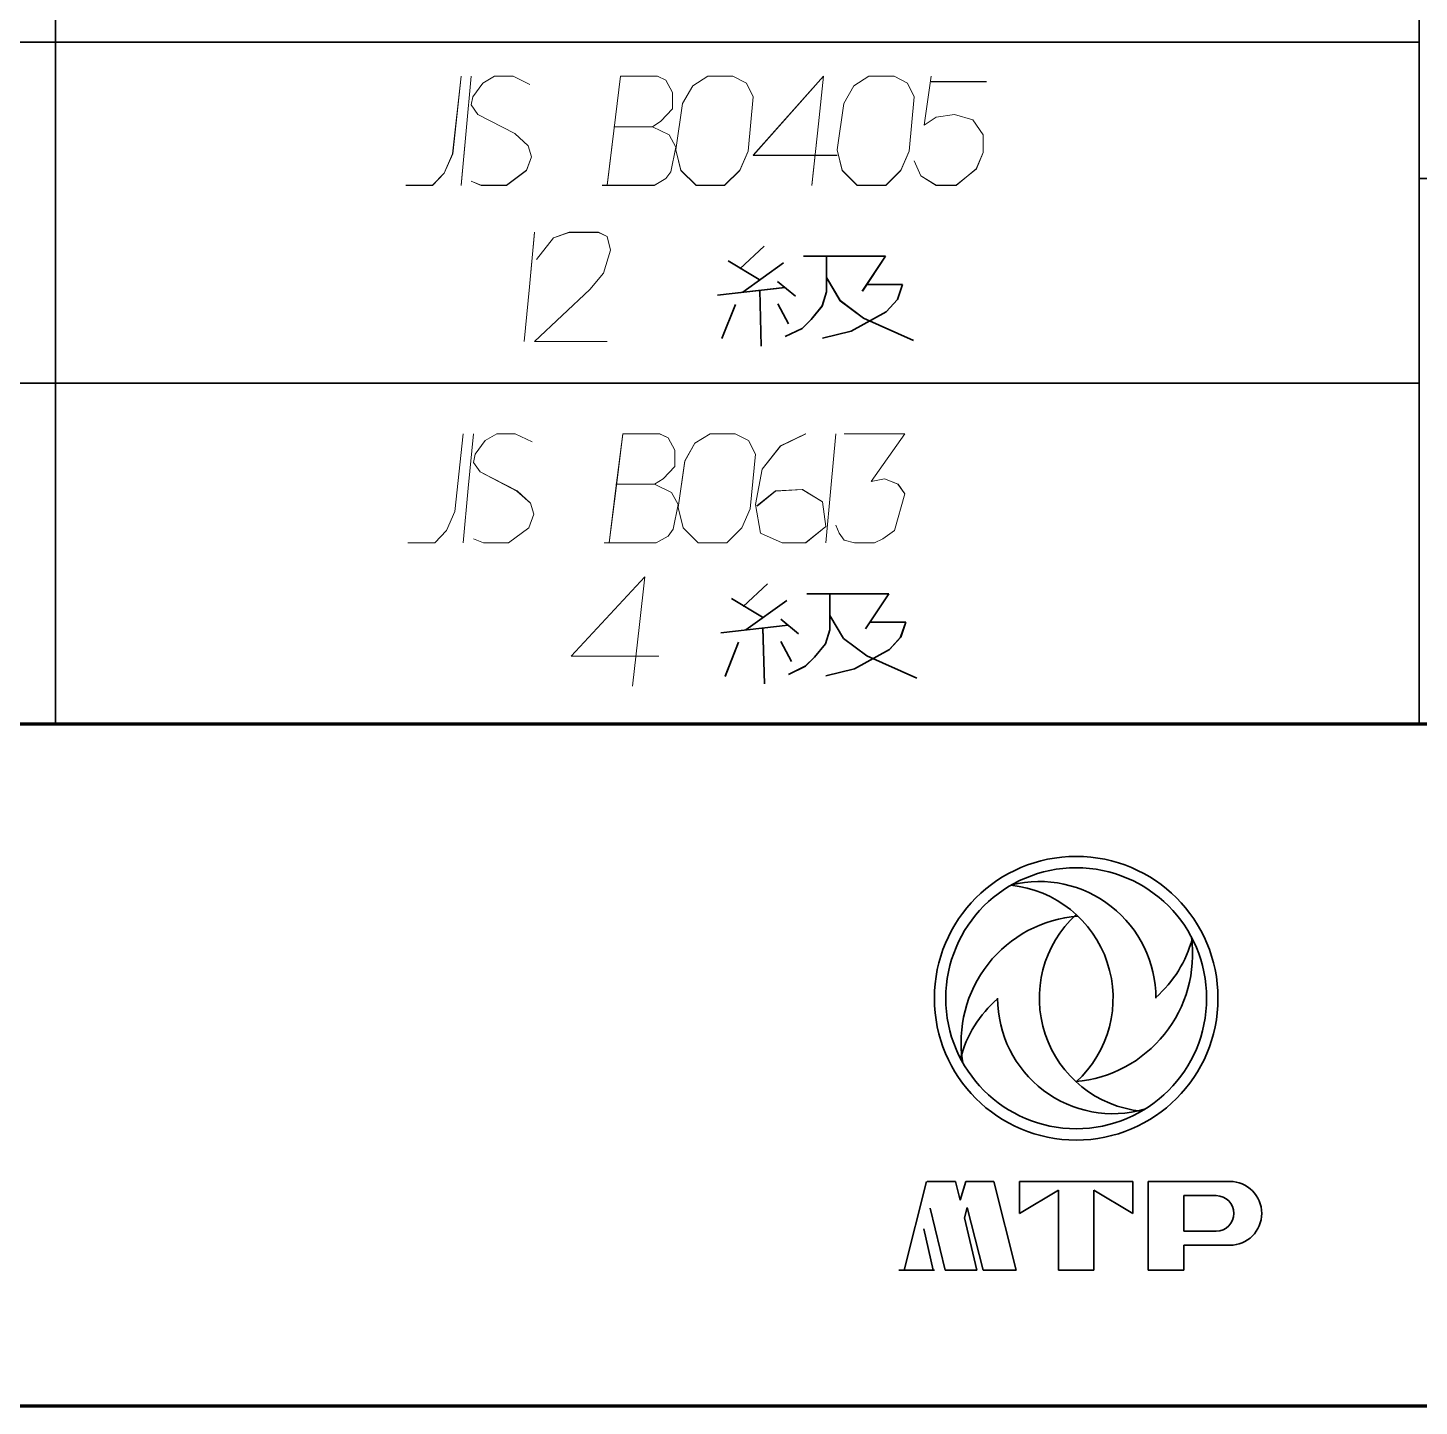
# Model space of a CAD drawing. Header units: millimetres. Extents: x 1333 to 104182, y -62616 to -5704.
# Drawn here: x 51233.66 to 51254.07, y -62616.28 to -62596.07 of the extents above; entities that cross this region are included whole.
import ezdxf

# ---------------------------------------------------------------- set-up
doc = ezdxf.new("R2010")
doc.units = ezdxf.units.MM
doc.header["$LTSCALE"] = 0.5
doc.layers.add('08', color=1, linetype='Continuous')
doc.layers.add('11', color=3, linetype='Continuous')

# ---------------------------------------------------------------- blocks, each defined once
blk = doc.blocks.new('A$C32A078D3')
at = {"color": 1, "lineweight": 35, "ltscale": 0.033501}
for p, q in [((-157.555, 1.995), (-157.229, 3.294)), ((-155.911, 1.995), (-156.237, 3.294))]:
    blk.add_line(p, q, dxfattribs=at)
at = {"color": 1, "lineweight": 35, "ltscale": 0.010399}
blk.add_line((-157.215, 3.294), (-156.799, 3.294), dxfattribs=at)
at = {"color": 1, "lineweight": 35, "ltscale": 0.007084}
blk.add_line((-156.799, 3.294), (-156.733, 3.019), dxfattribs=at)
at = {"color": 1, "lineweight": 35, "ltscale": 0.007197}
blk.add_line((-156.65, 3.294), (-156.733, 3.019), dxfattribs=at)
at = {"color": 1, "lineweight": 35, "ltscale": 0.010326}
blk.add_line((-156.237, 3.294), (-156.65, 3.294), dxfattribs=at)
at = {"color": 1, "lineweight": 35, "ltscale": 0.041595}
blk.add_line((-155.863, 3.294), (-154.199, 3.294), dxfattribs=at)
at = {"color": 1, "lineweight": 35, "ltscale": 0.011698}
for p, q in [((-155.863, 3.294), (-155.863, 2.827)), ((-154.199, 3.294), (-154.199, 2.827))]:
    blk.add_line(p, q, dxfattribs=at)
at = {"color": 1, "lineweight": 35, "ltscale": 0.029897}
blk.add_line((-153.974, 3.294), (-152.778, 3.294), dxfattribs=at)
at = {"color": 1, "lineweight": 35, "ltscale": 0.032496}
blk.add_line((-153.974, 1.995), (-153.974, 3.294), dxfattribs=at)
at = {"color": 1, "lineweight": 35, "ltscale": 0.016609}
for p, q in [((-155.863, 2.827), (-155.291, 3.165)), ((-154.199, 2.827), (-154.771, 3.165))]:
    blk.add_line(p, q, dxfattribs=at)
at = {"color": 1, "lineweight": 35, "ltscale": 0.029246}
for p, q in [((-155.291, 1.995), (-155.291, 3.165)), ((-154.771, 1.995), (-154.771, 3.165))]:
    blk.add_line(p, q, dxfattribs=at)
at = {"color": 1, "lineweight": 35, "ltscale": 0.011917}
for p, q in [((-153.454, 3.087), (-152.977, 3.087)), ((-153.454, 2.567), (-152.977, 2.567))]:
    blk.add_line(p, q, dxfattribs=at)
at = {"color": 1, "lineweight": 35, "ltscale": 0.012998}
blk.add_line((-153.454, 2.567), (-153.454, 3.087), dxfattribs=at)
at = {"color": 1, "lineweight": 35, "ltscale": 0.02333}
blk.add_line((-157.173, 2.902), (-156.955, 1.995), dxfattribs=at)
at = {"color": 1, "lineweight": 35, "ltscale": 0.003944}
blk.add_line((-156.629, 2.913), (-156.671, 2.761), dxfattribs=at)
at = {"color": 1, "lineweight": 35, "ltscale": 0.023684}
blk.add_line((-156.396, 1.995), (-156.629, 2.913), dxfattribs=at)
at = {"color": 1, "lineweight": 35, "ltscale": 0.019706}
blk.add_line((-156.671, 2.761), (-156.487, 1.995), dxfattribs=at)
at = {"color": 1, "lineweight": 35, "ltscale": 0.015572}
blk.add_line((-157.268, 2.602), (-157.128, 1.995), dxfattribs=at)
at = {"color": 1, "lineweight": 35, "ltscale": 0.016898}
blk.add_line((-153.454, 2.359), (-152.778, 2.359), dxfattribs=at)
at = {"color": 1, "lineweight": 35, "ltscale": 0.009099}
blk.add_line((-153.454, 1.995), (-153.454, 2.359), dxfattribs=at)
at = {"color": 1, "lineweight": 35, "ltscale": 0.012999}
for p, q in [((-157.631, 1.995), (-157.111, 1.995)), ((-153.454, 1.995), (-153.974, 1.995))]:
    blk.add_line(p, q, dxfattribs=at)
at = {"color": 1, "lineweight": 35, "ltscale": 0.011699}
blk.add_line((-156.487, 1.995), (-156.955, 1.995), dxfattribs=at)
at = {"color": 1, "lineweight": 35, "ltscale": 0.012134}
blk.add_line((-155.911, 1.995), (-156.396, 1.995), dxfattribs=at)
at = {"color": 1, "lineweight": 35, "ltscale": 0.012997}
blk.add_line((-155.291, 1.995), (-154.771, 1.995), dxfattribs=at)
at = {"color": 1, "lineweight": 35}
for radius in [2.08, 1.913]:
    blk.add_circle((-155.031, 5.982), radius, dxfattribs=at)
for centre, radius, start, end in [((-156.154, 5.982), 1.664, 312.4542, 84.3408), ((-155.572, 5.982), 1.711, 0, 103.7818), ((-154.865, 5.338), 1.854, 94.3618, 189.3685), ((-153.908, 5.982), 1.664, 132.4542, 264.3408), ((-155.198, 6.627), 1.874, 274.9268, 7.678), ((-155.031, 7.313), 1.763, 311.5828, 344.9375), ((-155.031, 4.651), 1.755, 131.0518, 165.2314), ((-154.491, 5.982), 1.693, 180, 285.8775), ((-152.778, 2.827), 0.468, 270, 90), ((-152.977, 2.827), 0.26, 270, 90)]:
    blk.add_arc(centre, radius, start, end, dxfattribs=at)
blk = doc.blocks.new('999')
at = {"color": 7, "lineweight": 35}
for p, q in [((75414.978, -11823.12), (75414.978, -11898.12)), ((75354.978, -11883.12), (75474.978, -11883.12)), ((75354.978, -11898.12), (75414.978, -11898.12)), ((75414.978, -11898.12), (75474.978, -11898.12)), ((75894.978, -11913.12), (75114.978, -11913.12))]:
    blk.add_line(p, q, dxfattribs=at)
at = {"color": 7, "lineweight": 35, "ltscale": 0.012234}
blk.add_line((75446.159, -11892.09), (75445.085, -11893.091), dxfattribs=at)
at = {"color": 7, "lineweight": 35, "ltscale": 0.013327}
for p, q in [((75444.568, -11892.732), (75445.936, -11893.56)), ((75444.712, -11907.589), (75446.08, -11908.417))]:
    blk.add_line(p, q, dxfattribs=at)
at = {"color": 7, "lineweight": 35, "ltscale": 0.018495}
for p, q in [((75447.01, -11892.819), (75445.21, -11894.117)), ((75447.153, -11907.676), (75445.353, -11908.974))]:
    blk.add_line(p, q, dxfattribs=at)
at = {"color": 7, "lineweight": 35, "ltscale": 0.030115}
for p, q in [((75447.886, -11892.535), (75451.5, -11892.535)), ((75448.029, -11907.391), (75451.643, -11907.391))]:
    blk.add_line(p, q, dxfattribs=at)
at = {"color": 7, "lineweight": 35, "ltscale": 0.013083}
for p, q in [((75448.897, -11892.535), (75448.897, -11894.105)), ((75449.04, -11907.391), (75449.04, -11908.961))]:
    blk.add_line(p, q, dxfattribs=at)
at = {"color": 7, "lineweight": 35, "ltscale": 0.01536}
blk.add_line((75451.5, -11892.535), (75450.476, -11894.067), dxfattribs=at)
at = {"color": 7, "lineweight": 35, "ltscale": 0.024924}
for p, q in [((75444.099, -11894.241), (75447.071, -11893.907)), ((75444.243, -11909.097), (75447.215, -11908.763))]:
    blk.add_line(p, q, dxfattribs=at)
at = {"color": 7, "lineweight": 35, "ltscale": 0.020496}
blk.add_line((75445.96, -11894.031), (75446.023, -11896.49), dxfattribs=at)
at = {"color": 7, "lineweight": 35, "ltscale": 0.008474}
blk.add_line((75446.739, -11893.647), (75447.527, -11894.29), dxfattribs=at)
at = {"color": 7, "lineweight": 35, "ltscale": 0.009837}
for p, q in [((75448.897, -11893.474), (75449.502, -11894.488)), ((75449.04, -11908.331), (75449.645, -11909.345))]:
    blk.add_line(p, q, dxfattribs=at)
at = {"color": 7, "lineweight": 35, "ltscale": 0.013049}
for p, q in [((75450.673, -11893.771), (75452.239, -11893.771)), ((75450.817, -11908.628), (75452.383, -11908.628))]:
    blk.add_line(p, q, dxfattribs=at)
at = {"color": 7, "lineweight": 35, "ltscale": 0.005862}
blk.add_line((75452.239, -11893.771), (75452.017, -11894.438), dxfattribs=at)
at = {"color": 7, "lineweight": 35, "ltscale": 0.013411}
blk.add_line((75444.889, -11894.661), (75444.296, -11896.157), dxfattribs=at)
at = {"color": 7, "lineweight": 35, "ltscale": 0.008293}
for p, q in [((75446.751, -11894.624), (75447.219, -11895.501)), ((75446.894, -11909.48), (75447.363, -11910.358))]:
    blk.add_line(p, q, dxfattribs=at)
at = {"color": 7, "lineweight": 35, "ltscale": 0.005373}
blk.add_line((75448.897, -11894.105), (75448.712, -11894.722), dxfattribs=at)
at = {"color": 7, "lineweight": 35, "ltscale": 0.010659}
blk.add_line((75449.502, -11894.488), (75450.526, -11895.254), dxfattribs=at)
at = {"color": 7, "lineweight": 35, "ltscale": 0.006112}
blk.add_line((75452.017, -11894.438), (75451.525, -11894.982), dxfattribs=at)
at = {"color": 7, "lineweight": 35, "ltscale": 0.00637}
blk.add_line((75448.712, -11894.722), (75448.23, -11895.316), dxfattribs=at)
at = {"color": 7, "lineweight": 35, "ltscale": 0.014638}
for p, q in [((75451.525, -11894.982), (75449.982, -11895.823)), ((75451.668, -11909.839), (75450.126, -11910.679))]:
    blk.add_line(p, q, dxfattribs=at)
at = {"color": 7, "lineweight": 35, "ltscale": 0.020157}
blk.add_line((75450.526, -11895.254), (75452.733, -11896.243), dxfattribs=at)
at = {"color": 7, "lineweight": 35, "ltscale": 0.00686}
blk.add_line((75447.824, -11895.712), (75447.083, -11896.07), dxfattribs=at)
at = {"color": 7, "lineweight": 35, "ltscale": 0.004724}
blk.add_line((75448.23, -11895.316), (75447.824, -11895.712), dxfattribs=at)
at = {"color": 7, "lineweight": 35, "ltscale": 0.010798}
blk.add_line((75449.982, -11895.823), (75448.724, -11896.132), dxfattribs=at)
at = {"color": 7, "lineweight": 35, "ltscale": 0.125}
blk.add_line((75414.978, -11898.12), (75414.978, -11913.12), dxfattribs=at)
at = {"color": 7, "lineweight": 35, "ltscale": 0.012225}
blk.add_line((75446.302, -11906.946), (75445.23, -11907.947), dxfattribs=at)
at = {"color": 7, "lineweight": 35, "ltscale": 0.015362}
blk.add_line((75451.643, -11907.391), (75450.619, -11908.924), dxfattribs=at)
at = {"color": 7, "lineweight": 35, "ltscale": 0.008486}
blk.add_line((75446.882, -11908.504), (75447.672, -11909.147), dxfattribs=at)
at = {"color": 7, "lineweight": 35, "ltscale": 0.005858}
blk.add_line((75452.383, -11908.628), (75452.162, -11909.295), dxfattribs=at)
at = {"color": 7, "lineweight": 35, "ltscale": 0.020497}
blk.add_line((75446.103, -11908.888), (75446.168, -11911.347), dxfattribs=at)
at = {"color": 7, "lineweight": 35, "ltscale": 0.005376}
blk.add_line((75449.04, -11908.961), (75448.856, -11909.579), dxfattribs=at)
at = {"color": 7, "lineweight": 35, "ltscale": 0.010657}
blk.add_line((75449.645, -11909.345), (75450.669, -11910.111), dxfattribs=at)
at = {"color": 7, "lineweight": 35, "ltscale": 0.006121}
blk.add_line((75452.162, -11909.295), (75451.668, -11909.839), dxfattribs=at)
at = {"color": 7, "lineweight": 35, "ltscale": 0.013406}
blk.add_line((75445.032, -11909.517), (75444.441, -11911.013), dxfattribs=at)
at = {"color": 7, "lineweight": 35, "ltscale": 0.006362}
blk.add_line((75448.856, -11909.579), (75448.375, -11910.173), dxfattribs=at)
at = {"color": 7, "lineweight": 35, "ltscale": 0.00685}
blk.add_line((75447.968, -11910.568), (75447.228, -11910.927), dxfattribs=at)
at = {"color": 7, "lineweight": 35, "ltscale": 0.004731}
blk.add_line((75448.375, -11910.173), (75447.968, -11910.568), dxfattribs=at)
at = {"color": 7, "lineweight": 35, "ltscale": 0.020158}
blk.add_line((75450.669, -11910.111), (75452.877, -11911.1), dxfattribs=at)
at = {"color": 7, "lineweight": 35, "ltscale": 0.010786}
blk.add_line((75450.126, -11910.679), (75448.869, -11910.988), dxfattribs=at)
at = {"color": 7, "lineweight": 70}
for p, q in [((75894.978, -11913.12), (73476.978, -11913.12)), ((75924.978, -11943.12), (73401.978, -11943.12))]:
    blk.add_line(p, q, dxfattribs=at)
at = {"color": 7, "lineweight": 13}
for points in [[(75432.817, -11884.613), (75432.448, -11888.033), (75432.078, -11888.873), (75431.561, -11889.413), (75430.38, -11889.413)], [(75432.817, -11889.413), (75433.038, -11887.013), (75433.26, -11884.613)], [(75433.26, -11889.233), (75433.703, -11889.413), (75434.811, -11889.413), (75435.697, -11888.753), (75435.919, -11888.153), (75435.771, -11887.673), (75435.18, -11887.133), (75433.555, -11886.293), (75433.26, -11885.873), (75433.334, -11885.513), (75433.777, -11884.913), (75434.294, -11884.613), (75435.107, -11884.613), (75435.845, -11884.973)], [(75439.021, -11889.413), (75441.311, -11889.413), (75441.828, -11889.113), (75442.049, -11888.813), (75442.271, -11887.733), (75441.976, -11887.193), (75441.237, -11886.833), (75441.606, -11886.593), (75442.123, -11886.053), (75442.123, -11885.333), (75441.828, -11884.793), (75441.458, -11884.613), (75439.834, -11884.613), (75439.538, -11887.013), (75439.243, -11889.413)], [(75448.254, -11889.413), (75448.549, -11886.713), (75448.771, -11884.613), (75445.668, -11888.093), (75449.362, -11888.093)], [(75452.759, -11888.333), (75453.055, -11888.993), (75453.719, -11889.413), (75454.606, -11889.413), (75455.492, -11888.693), (75455.787, -11887.973), (75455.787, -11887.193), (75455.344, -11886.533), (75454.532, -11886.293), (75453.719, -11886.413), (75453.202, -11886.773), (75453.498, -11884.613)], [(75453.498, -11884.853), (75455.935, -11884.853)], [(75441.237, -11886.833), (75439.538, -11886.833)], [(75436.056, -11891.482), (75435.828, -11893.882), (75435.6, -11896.282)], [(75439.243, -11896.282), (75436.056, -11896.282), (75438.484, -11894.002), (75439.092, -11893.282), (75439.395, -11892.262), (75439.243, -11891.662), (75438.864, -11891.482), (75437.574, -11891.482), (75436.891, -11891.722), (75436.132, -11892.682)], [(75432.915, -11900.341), (75432.546, -11903.761), (75432.177, -11904.601), (75431.659, -11905.141), (75430.478, -11905.141)], [(75432.915, -11905.141), (75433.137, -11902.741), (75433.358, -11900.341)], [(75433.358, -11904.961), (75433.801, -11905.141), (75434.909, -11905.141), (75435.796, -11904.481), (75436.017, -11903.881), (75435.869, -11903.401), (75435.278, -11902.861), (75433.654, -11902.021), (75433.358, -11901.601), (75433.432, -11901.241), (75433.875, -11900.641), (75434.392, -11900.341), (75435.205, -11900.341), (75435.943, -11900.701)], [(75439.119, -11905.141), (75441.409, -11905.141), (75441.926, -11904.841), (75442.148, -11904.541), (75442.369, -11903.461), (75442.074, -11902.921), (75441.335, -11902.561), (75441.704, -11902.321), (75442.221, -11901.781), (75442.221, -11901.061), (75441.926, -11900.521), (75441.557, -11900.341), (75439.932, -11900.341), (75439.636, -11902.741), (75439.341, -11905.141)], [(75447.983, -11900.341), (75446.875, -11900.881), (75446.062, -11901.901), (75445.767, -11903.461), (75445.988, -11904.721), (75446.948, -11905.141), (75447.983, -11905.141), (75448.869, -11904.421), (75448.721, -11903.341), (75447.835, -11902.801), (75446.653, -11902.861), (75445.841, -11903.521)], [(75449.312, -11900.341), (75449.09, -11902.741), (75448.869, -11905.141)], [(75449.312, -11904.361), (75449.46, -11904.721), (75449.681, -11905.021), (75450.125, -11905.141), (75451.011, -11905.141), (75451.38, -11904.961), (75451.897, -11904.601), (75452.34, -11902.981), (75452.045, -11902.561), (75451.454, -11902.321), (75450.863, -11902.441), (75452.34, -11900.341), (75449.681, -11900.341)], [(75441.335, -11902.561), (75439.636, -11902.561)], [(75440.364, -11911.44), (75440.674, -11908.74), (75440.906, -11906.64), (75437.658, -11910.12), (75441.525, -11910.12)]]:
    blk.add_lwpolyline(points, dxfattribs=at)
for points in [[(75444.413, -11889.413), (75445.078, -11888.753), (75445.447, -11887.913), (75445.668, -11885.513), (75445.373, -11884.913), (75444.782, -11884.613), (75443.674, -11884.613), (75443.01, -11885.033), (75442.566, -11885.813), (75442.271, -11887.853), (75442.492, -11888.753), (75443.157, -11889.413)], [(75451.503, -11889.413), (75452.168, -11888.753), (75452.537, -11887.913), (75452.759, -11885.513), (75452.464, -11884.913), (75451.873, -11884.613), (75450.765, -11884.613), (75450.1, -11885.033), (75449.657, -11885.813), (75449.362, -11887.853), (75449.583, -11888.753), (75450.248, -11889.413)], [(75444.511, -11905.141), (75445.176, -11904.481), (75445.545, -11903.641), (75445.767, -11901.241), (75445.471, -11900.641), (75444.88, -11900.341), (75443.772, -11900.341), (75443.108, -11900.761), (75442.665, -11901.541), (75442.369, -11903.581), (75442.591, -11904.481), (75443.255, -11905.141)]]:
    blk.add_lwpolyline(points, close=True, dxfattribs=at)

msp = doc.modelspace()

# ---------------------------------------------------------------- linework, layer by layer
at = {"color": 7, "lineweight": 35}
for p, q in [((51234.067, -62576.279), (51234.067, -62601.279)), ((51254.067, -62577.423), (51254.067, -62606.279)), ((51214.067, -62596.279), (51254.067, -62596.279)), ((51254.067, -62598.279), (51324.067, -62598.279)), ((51214.067, -62601.279), (51234.067, -62601.279)), ((51234.067, -62601.279), (51254.067, -62601.279)), ((51394.067, -62606.279), (51134.067, -62606.279))]:
    msp.add_line(p, q, dxfattribs=at)
at = {"color": 7, "lineweight": 35, "ltscale": 0.012234}
msp.add_line((51244.46, -62599.269), (51244.103, -62599.603), dxfattribs=at)
at = {"color": 7, "lineweight": 35, "ltscale": 0.013327}
for p, q in [((51243.93, -62599.483), (51244.386, -62599.759)), ((51243.978, -62604.435), (51244.434, -62604.711))]:
    msp.add_line(p, q, dxfattribs=at)
at = {"color": 7, "lineweight": 35, "ltscale": 0.030115}
for p, q in [((51245.036, -62599.417), (51246.241, -62599.417)), ((51245.084, -62604.369), (51246.289, -62604.369))]:
    msp.add_line(p, q, dxfattribs=at)
at = {"color": 7, "lineweight": 35, "ltscale": 0.013083}
for p, q in [((51245.373, -62599.417), (51245.373, -62599.94)), ((51245.421, -62604.369), (51245.421, -62604.893))]:
    msp.add_line(p, q, dxfattribs=at)
at = {"color": 7, "lineweight": 35, "ltscale": 0.01536}
msp.add_line((51246.241, -62599.417), (51245.899, -62599.928), dxfattribs=at)
at = {"color": 7, "lineweight": 35, "ltscale": 0.018495}
for p, q in [((51244.744, -62599.512), (51244.144, -62599.944)), ((51244.792, -62604.464), (51244.192, -62604.897))]:
    msp.add_line(p, q, dxfattribs=at)
at = {"color": 7, "lineweight": 35, "ltscale": 0.024924}
for p, q in [((51243.774, -62599.986), (51244.765, -62599.874)), ((51243.822, -62604.938), (51244.813, -62604.827))]:
    msp.add_line(p, q, dxfattribs=at)
at = {"color": 7, "lineweight": 35, "ltscale": 0.008474}
msp.add_line((51244.654, -62599.788), (51244.917, -62600.002), dxfattribs=at)
at = {"color": 7, "lineweight": 35, "ltscale": 0.009837}
for p, q in [((51245.373, -62599.73), (51245.575, -62600.068)), ((51245.421, -62604.683), (51245.623, -62605.02))]:
    msp.add_line(p, q, dxfattribs=at)
at = {"color": 7, "lineweight": 35, "ltscale": 0.013049}
for p, q in [((51245.965, -62599.829), (51246.487, -62599.829)), ((51246.013, -62604.782), (51246.535, -62604.782))]:
    msp.add_line(p, q, dxfattribs=at)
at = {"color": 7, "lineweight": 35, "ltscale": 0.005862}
msp.add_line((51246.487, -62599.829), (51246.413, -62600.052), dxfattribs=at)
at = {"color": 7, "lineweight": 35, "ltscale": 0.020496}
msp.add_line((51244.394, -62599.916), (51244.415, -62600.736), dxfattribs=at)
at = {"color": 7, "lineweight": 35, "ltscale": 0.005373}
msp.add_line((51245.373, -62599.94), (51245.312, -62600.146), dxfattribs=at)
at = {"color": 7, "lineweight": 35, "ltscale": 0.010659}
msp.add_line((51245.575, -62600.068), (51245.916, -62600.324), dxfattribs=at)
at = {"color": 7, "lineweight": 35, "ltscale": 0.006112}
msp.add_line((51246.413, -62600.052), (51246.249, -62600.233), dxfattribs=at)
at = {"color": 7, "lineweight": 35, "ltscale": 0.013411}
msp.add_line((51244.037, -62600.126), (51243.839, -62600.624), dxfattribs=at)
at = {"color": 7, "lineweight": 35, "ltscale": 0.008293}
for p, q in [((51244.658, -62600.113), (51244.814, -62600.406)), ((51244.706, -62605.066), (51244.862, -62605.358))]:
    msp.add_line(p, q, dxfattribs=at)
at = {"color": 7, "lineweight": 35, "ltscale": 0.00637}
msp.add_line((51245.312, -62600.146), (51245.151, -62600.344), dxfattribs=at)
at = {"color": 7, "lineweight": 35, "ltscale": 0.014638}
for p, q in [((51246.249, -62600.233), (51245.735, -62600.513)), ((51246.297, -62605.185), (51245.783, -62605.465))]:
    msp.add_line(p, q, dxfattribs=at)
at = {"color": 7, "lineweight": 35, "ltscale": 0.00686}
msp.add_line((51245.016, -62600.476), (51244.769, -62600.595), dxfattribs=at)
at = {"color": 7, "lineweight": 35, "ltscale": 0.004724}
msp.add_line((51245.151, -62600.344), (51245.016, -62600.476), dxfattribs=at)
at = {"color": 7, "lineweight": 35, "ltscale": 0.020157}
msp.add_line((51245.916, -62600.324), (51246.652, -62600.653), dxfattribs=at)
at = {"color": 7, "lineweight": 35, "ltscale": 0.010798}
msp.add_line((51245.735, -62600.513), (51245.315, -62600.616), dxfattribs=at)
at = {"color": 7, "lineweight": 35, "ltscale": 0.125}
msp.add_line((51234.067, -62601.279), (51234.067, -62606.279), dxfattribs=at)
at = {"color": 7, "lineweight": 35, "ltscale": 0.012225}
msp.add_line((51244.508, -62604.221), (51244.151, -62604.555), dxfattribs=at)
at = {"color": 7, "lineweight": 35, "ltscale": 0.015362}
msp.add_line((51246.289, -62604.369), (51245.947, -62604.88), dxfattribs=at)
at = {"color": 7, "lineweight": 35, "ltscale": 0.008486}
msp.add_line((51244.702, -62604.74), (51244.965, -62604.955), dxfattribs=at)
at = {"color": 7, "lineweight": 35, "ltscale": 0.005858}
msp.add_line((51246.535, -62604.782), (51246.461, -62605.004), dxfattribs=at)
at = {"color": 7, "lineweight": 35, "ltscale": 0.020497}
msp.add_line((51244.442, -62604.868), (51244.463, -62605.688), dxfattribs=at)
at = {"color": 7, "lineweight": 35, "ltscale": 0.005376}
msp.add_line((51245.421, -62604.893), (51245.359, -62605.099), dxfattribs=at)
at = {"color": 7, "lineweight": 35, "ltscale": 0.013406}
msp.add_line((51244.085, -62605.078), (51243.888, -62605.577), dxfattribs=at)
at = {"color": 7, "lineweight": 35, "ltscale": 0.006362}
msp.add_line((51245.359, -62605.099), (51245.199, -62605.296), dxfattribs=at)
at = {"color": 7, "lineweight": 35, "ltscale": 0.010657}
msp.add_line((51245.623, -62605.02), (51245.964, -62605.276), dxfattribs=at)
at = {"color": 7, "lineweight": 35, "ltscale": 0.006121}
msp.add_line((51246.461, -62605.004), (51246.297, -62605.185), dxfattribs=at)
at = {"color": 7, "lineweight": 35, "ltscale": 0.004731}
msp.add_line((51245.199, -62605.296), (51245.063, -62605.428), dxfattribs=at)
at = {"color": 7, "lineweight": 35, "ltscale": 0.020158}
msp.add_line((51245.964, -62605.276), (51246.7, -62605.606), dxfattribs=at)
at = {"color": 7, "lineweight": 35, "ltscale": 0.00685}
msp.add_line((51245.063, -62605.428), (51244.817, -62605.548), dxfattribs=at)
at = {"color": 7, "lineweight": 35, "ltscale": 0.010786}
msp.add_line((51245.783, -62605.465), (51245.364, -62605.568), dxfattribs=at)
at = {"color": 7, "lineweight": 70}
for p, q in [((51394.067, -62606.279), (50588.067, -62606.279)), ((51404.067, -62616.279), (50563.067, -62616.279))]:
    msp.add_line(p, q, dxfattribs=at)
at = {"color": 3}
msp.add_lwpolyline([(50563.067, -62022.279), (51404.067, -62022.279), (51404.067, -62616.279), (50563.067, -62616.279)], close=True, dxfattribs=at)
msp.add_lwpolyline([(50563.067, -62022.279), (51404.067, -62022.279), (51404.067, -62616.279), (50563.067, -62616.279)], close=True, dxfattribs=at)
at = {"color": 7, "lineweight": 13}
for points in [[(51240.013, -62596.777), (51239.89, -62597.917), (51239.767, -62598.197), (51239.595, -62598.377), (51239.201, -62598.377)], [(51240.013, -62598.377), (51240.087, -62597.577), (51240.161, -62596.777)], [(51240.161, -62598.317), (51240.309, -62598.377), (51240.678, -62598.377), (51240.973, -62598.157), (51241.047, -62597.957), (51240.998, -62597.797), (51240.801, -62597.617), (51240.259, -62597.337), (51240.161, -62597.197), (51240.185, -62597.077), (51240.333, -62596.877), (51240.506, -62596.777), (51240.776, -62596.777), (51241.023, -62596.897)], [(51242.081, -62598.377), (51242.844, -62598.377), (51243.017, -62598.277), (51243.091, -62598.177), (51243.164, -62597.817), (51243.066, -62597.637), (51242.82, -62597.517), (51242.943, -62597.437), (51243.115, -62597.257), (51243.115, -62597.017), (51243.017, -62596.837), (51242.894, -62596.777), (51242.352, -62596.777), (51242.254, -62597.577), (51242.155, -62598.377)], [(51245.159, -62598.377), (51245.257, -62597.477), (51245.331, -62596.777), (51244.297, -62597.937), (51245.528, -62597.937)], [(51246.661, -62598.017), (51246.759, -62598.237), (51246.981, -62598.377), (51247.276, -62598.377), (51247.571, -62598.137), (51247.67, -62597.897), (51247.67, -62597.637), (51247.522, -62597.417), (51247.251, -62597.337), (51246.981, -62597.377), (51246.808, -62597.497), (51246.907, -62596.777)], [(51246.907, -62596.857), (51247.719, -62596.857)], [(51242.82, -62597.517), (51242.254, -62597.517)], [(51241.093, -62599.066), (51241.017, -62599.866), (51240.941, -62600.666)], [(51242.155, -62600.666), (51241.093, -62600.666), (51241.902, -62599.906), (51242.105, -62599.666), (51242.206, -62599.326), (51242.155, -62599.126), (51242.029, -62599.066), (51241.599, -62599.066), (51241.371, -62599.146), (51241.118, -62599.466)], [(51240.046, -62602.019), (51239.923, -62603.159), (51239.8, -62603.439), (51239.627, -62603.619), (51239.233, -62603.619)], [(51240.046, -62603.619), (51240.12, -62602.819), (51240.194, -62602.019)], [(51240.194, -62603.559), (51240.341, -62603.619), (51240.711, -62603.619), (51241.006, -62603.399), (51241.08, -62603.199), (51241.031, -62603.039), (51240.834, -62602.859), (51240.292, -62602.579), (51240.194, -62602.439), (51240.218, -62602.319), (51240.366, -62602.119), (51240.538, -62602.019), (51240.809, -62602.019), (51241.055, -62602.139)], [(51242.114, -62603.619), (51242.877, -62603.619), (51243.05, -62603.519), (51243.123, -62603.419), (51243.197, -62603.059), (51243.099, -62602.879), (51242.853, -62602.759), (51242.976, -62602.679), (51243.148, -62602.499), (51243.148, -62602.259), (51243.05, -62602.079), (51242.926, -62602.019), (51242.385, -62602.019), (51242.286, -62602.819), (51242.188, -62603.619)], [(51245.068, -62602.019), (51244.699, -62602.199), (51244.428, -62602.539), (51244.33, -62603.059), (51244.404, -62603.479), (51244.724, -62603.619), (51245.068, -62603.619), (51245.364, -62603.379), (51245.315, -62603.019), (51245.019, -62602.839), (51244.625, -62602.859), (51244.354, -62603.079)], [(51245.511, -62602.019), (51245.438, -62602.819), (51245.364, -62603.619)], [(51245.511, -62603.359), (51245.561, -62603.479), (51245.635, -62603.579), (51245.782, -62603.619), (51246.078, -62603.619), (51246.201, -62603.559), (51246.373, -62603.439), (51246.521, -62602.899), (51246.422, -62602.759), (51246.225, -62602.679), (51246.029, -62602.719), (51246.521, -62602.019), (51245.635, -62602.019)], [(51242.853, -62602.759), (51242.286, -62602.759)], [(51242.529, -62605.719), (51242.632, -62604.819), (51242.709, -62604.119), (51241.627, -62605.279), (51242.916, -62605.279)]]:
    msp.add_lwpolyline(points, dxfattribs=at)
for points in [[(51243.878, -62598.377), (51244.1, -62598.157), (51244.223, -62597.877), (51244.297, -62597.077), (51244.199, -62596.877), (51244.002, -62596.777), (51243.632, -62596.777), (51243.411, -62596.917), (51243.263, -62597.177), (51243.164, -62597.857), (51243.238, -62598.157), (51243.46, -62598.377)], [(51246.242, -62598.377), (51246.464, -62598.157), (51246.587, -62597.877), (51246.661, -62597.077), (51246.562, -62596.877), (51246.365, -62596.777), (51245.996, -62596.777), (51245.774, -62596.917), (51245.627, -62597.177), (51245.528, -62597.857), (51245.602, -62598.157), (51245.823, -62598.377)], [(51243.911, -62603.619), (51244.133, -62603.399), (51244.256, -62603.119), (51244.33, -62602.319), (51244.231, -62602.119), (51244.034, -62602.019), (51243.665, -62602.019), (51243.443, -62602.159), (51243.296, -62602.419), (51243.197, -62603.099), (51243.271, -62603.399), (51243.493, -62603.619)]]:
    msp.add_lwpolyline(points, close=True, dxfattribs=at)
at = {"layer": '11'}
msp.add_lwpolyline([(50563.067, -62022.279), (51404.067, -62022.279), (51404.067, -62616.279), (50563.067, -62616.279)], close=True, dxfattribs=at)
msp.add_lwpolyline([(50563.067, -62022.279), (51404.067, -62022.279), (51404.067, -62616.279), (50563.067, -62616.279)], close=True, dxfattribs=at)

# ---------------------------------------------------------------- block references
msp.add_blockref('A$C32A078D3', (51404.067, -62616.279))
at = {"layer": '08', "color": 55, "xscale": 0.3333333333430346, "yscale": 0.3333333333357587, "zscale": 0.3333333333333333}
msp.add_blockref('999', (26095.741, -58635.239), dxfattribs=at)

doc.saveas('drawing.dxf')
